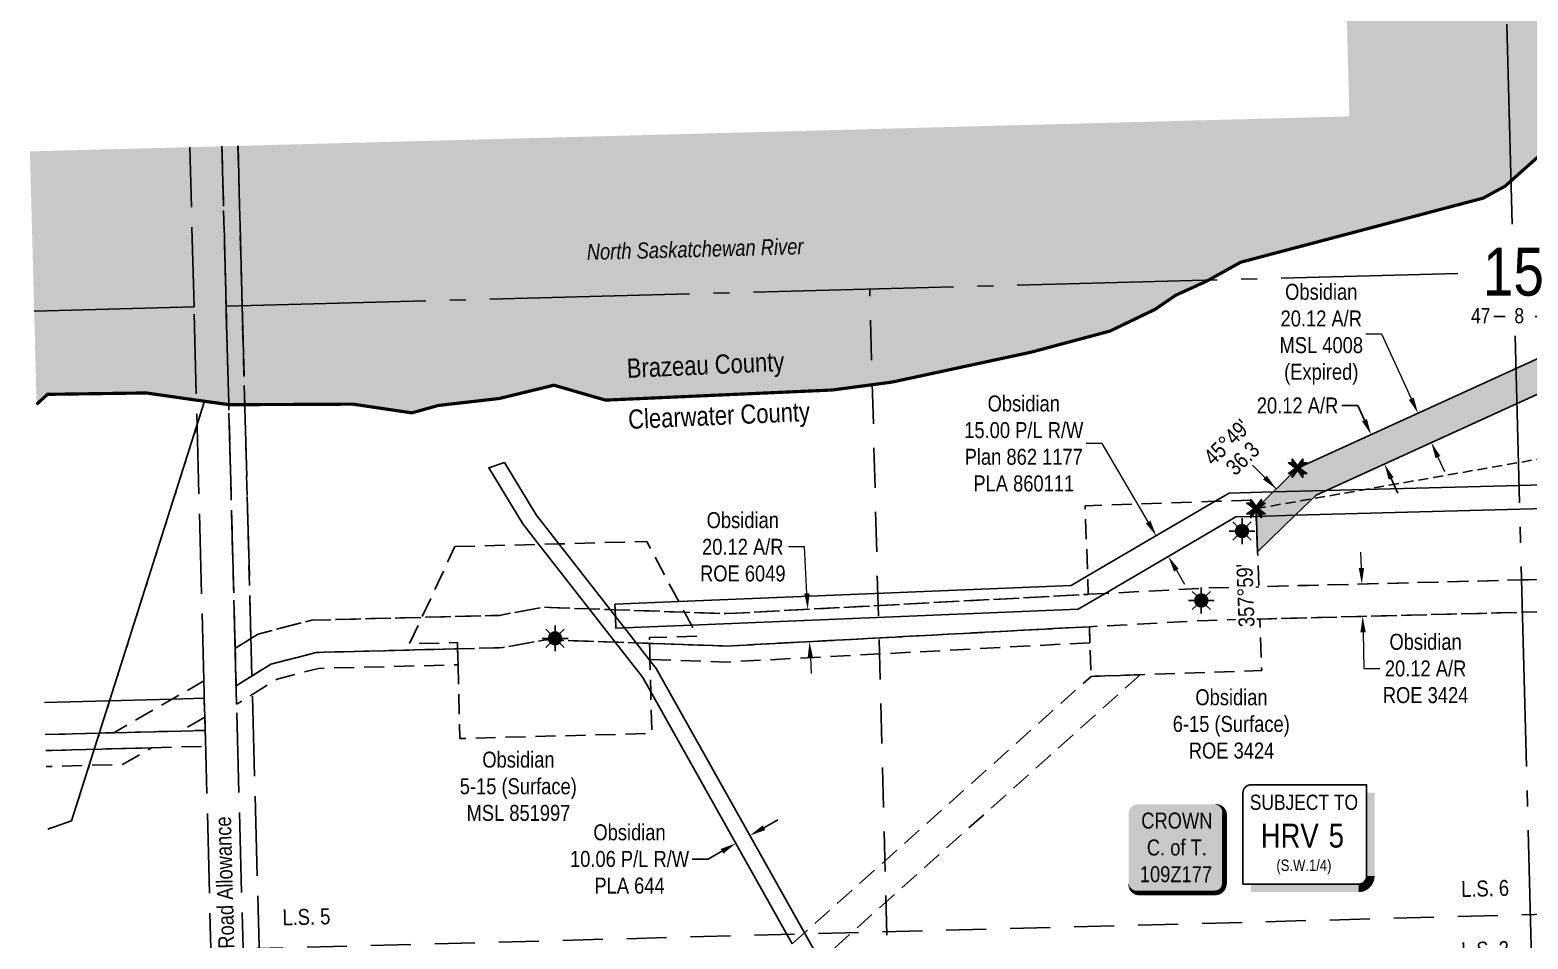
# Model space of a CAD drawing. Extents: x 627317 to 631716, y 5879068 to 5881748.
# Drawn here: x 627317 to 628254, y 5879597 to 5880166 of the extents above; entities that cross this region are included whole.
import ezdxf
from ezdxf.enums import TextEntityAlignment as Align

# ---------------------------------------------------------------- set-up
doc = ezdxf.new("R2010")
doc.units = 0
doc.header["$LTSCALE"] = 5
doc.header["$PDMODE"] = 35
doc.header["$PDSIZE"] = 5
for name, pattern in [('BORDER2', [22.225, 6.35, -3.175, 6.35, -3.175, 0, -3.175]), ('foc-ACCESSROAD', [3.75, 2.5, -1.25]), ('foc-FLOWLINE', [3.75, 2.5, -1.25]), ('foc-LSD', [8, 5, -3]), ('foc-QUARTERLINE', [33, 25, -3, 2, -3]), ('foc-TIELINE', [1.875, 1.25, -0.625]), ('foc-UNSURVEYED', [12.5, 10, -2.5]), ('foc-WHEELTRACKS', [2, 0.4, -1.6])]:
    doc.linetypes.add(name, pattern=pattern)
doc.layers.get('Defpoints').update_dxf_attribs({"color": 9})
for name, color, linetype in [('10', 1, 'Continuous'), ('9', 3, 'Continuous'), ('AS-OWNER', 7, 'Continuous'), ('C-AR', 13, 'foc-ACCESSROAD'), ('C-RW', 13, 'Continuous'), ('C-WS', 13, 'foc-ACCESSROAD'), ('C-WS-S', 8, 'Continuous'), ('CG-NOTES', 7, 'Continuous'), ('CTW', 7, 'Continuous'), ('F-EZE', 190, 'foc-FLOWLINE'), ('F-RW', 190, 'Continuous'), ('L-33', 7, 'Continuous'), ('L-BD', 7, 'Continuous'), ('L-BD1', 253, 'Continuous'), ('L-MON', 1, 'Continuous'), ('L-QSEC', 8, 'foc-QUARTERLINE'), ('L-ROAD-T', 7, 'Continuous'), ('L-SECLBL', 7, 'Continuous'), ('L-SECTION-LSD', 7, 'foc-LSD'), ('L-TIE', 7, 'foc-TIELINE'), ('L-USEC', 7, 'foc-UNSURVEYED'), ('P-PROPOSED', 10, 'Continuous'), ('P-PROPOSED-H', 21, 'Continuous'), ('P-TXT', 4, 'Continuous'), ('T-WATER', 160, 'Continuous'), ('T-WATER-H', 133, 'Continuous'), ('T-WATER-P3', 160, 'foc-WHEELTRACKS'), ('T-WATER-T', 170, 'Continuous')]:
    doc.layers.add(name, color=color, linetype=linetype)
doc.layers.add('AS-COUNTY', color=7, linetype='BORDER2', lineweight=60, true_color=0xcc33ff)
for name, color, linetype, lineweight in [('C-AR-T', 13, 'Continuous', 9), ('C-RW-T', 13, 'Continuous', 9), ('C-WS-T', 13, 'Continuous', 9)]:
    doc.layers.add(name, color=color, linetype=linetype, lineweight=lineweight)
doc.styles.add('100L', font='ARIALN.TTF', dxfattribs={"height": 11})
doc.styles.add('240', font='ARIALN.TTF', dxfattribs={"height": 30})
doc.styles.add('80', font='ARIALN.TTF', dxfattribs={"height": 10})
doc.styles.add('80CG', font='ARIALN.TTF', dxfattribs={"height": 10})
doc.styles.add('80L', font='ARIALN.TTF', dxfattribs={"height": 10})
doc.styles.add('foc-LtypeFont', font='ARIALN.TTF', dxfattribs={"height": 7.35})
doc.styles.add('HRV', font='ARIALN.TTF', dxfattribs={"height": 3})
doc.styles.add('SIMPLEX', font='ARIALN.TTF')
doc.linetypes.add('foc-TOPO-flowdirection-NOLINE', pattern='A,0,[">",foc-LtypeFont,S=0.3,R=0,X=0,Y=-0.945],-20,[">",foc-LtypeFont,S=0.3,R=0,X=0,Y=-0.945],0', length=20)
doc.dimstyles.new('Compass 5 000', dxfattribs={"dimscale": 5, "dimtxt": 9, "dimasz": 2, "dimexe": 0.2, "dimexo": 0.0625, "dimgap": 0.5, "dimtad": 0, "dimtih": 1, "dimtoh": 1, "dimzin": 0, "dimdsep": 46, "dimtxsty": '80CG', "dimcen": 0.1, "dimse1": 1, "dimse2": 1, "dimclrd": 256, "dimclrt": 256, "dimaunit": 1, "dimadec": 4, "dimazin": 0, "dimtfac": 0.06, "dimtofl": 0, "dimtmove": 0, "dimatfit": 1, "dimfxl": 0.2, "dimtolj": 1, "dimtzin": 0, "dimlwd": -1, "dimarcsym": 0})

# ---------------------------------------------------------------- blocks, each defined once
blk = doc.blocks.new('L-SECLBL')
at = {"layer": '9', "color": 7}
for p, q in [((-5.08, -27.83), (-12.29, -27.83)), ((20.7, -27.83), (13.5, -27.83))]:
    blk.add_line(p, q, dxfattribs=at)
at = {"layer": '10', "color": 2, "style": 'SIMPLEX'}
blk.add_attdef('SEC', text='', height=30, dxfattribs=at).set_placement((0, 0), align=Align.MIDDLE)
at = {"layer": '10', "color": 5, "style": '80L'}
blk.add_attdef('TWP', text='', height=9.5, dxfattribs=at).set_placement((-14.43, -27.37), align=Align.MIDDLE_RIGHT)
blk.add_attdef('RGE', text='', height=9.5, dxfattribs=at).set_placement((3.62, -27.37), align=Align.MIDDLE_CENTER)
blk.add_attdef('MER', text='', height=9.5, dxfattribs=at).set_placement((23.17, -27.37), align=Align.MIDDLE_LEFT)
blk = doc.blocks.new('GAS')
h = blk.add_hatch(color=255)
h.dxf.hatch_style = 1
edge = h.paths.add_edge_path()
edge.add_arc((0, 0), 0.9, 0, 360)
for p, q in [((-0.81, 0), (-1.62, 0)), ((-0.57, 0.57), (-1.14, 1.14)), ((0, 0.81), (0, 1.62)), ((0.57, 0.57), (1.14, 1.14)), ((1.62, 0), (0.81, 0)), ((-0.57, -0.57), (-1.14, -1.14)), ((0, -0.81), (0, -1.62)), ((1.14, -1.14), (0.57, -0.57))]:
    blk.add_line(p, q)
blk.add_circle((0, 0), 0.8)
blk = doc.blocks.new('*U428')
h = blk.add_hatch(color=255)
edge = h.paths.add_edge_path()
edge.add_line((-24, -28.5), (24, -28.5))
edge.add_arc((24, -22.5), 6, 270, 360)
edge.add_line((30, -22.5), (30, 21))
edge.add_arc((24, 21), 6, 0, 90)
edge.add_line((24, 27), (-24, 27))
edge.add_arc((-24, 21), 6, 90, 180)
edge.add_line((-30, 21), (-30, -22.5))
edge.add_arc((-24, -22.5), 6, 180, 270)
at = {"color": 14, "flags": 128}
blk.add_lwpolyline([(-24, -28.5, 3, 3, 0), (24, -28.5, 3, 3, 0.414214), (30, -22.5, 3, 3, 0), (30, 21, 3, 0, 0.414214), (24, 27, 0, 0, 0), (-24, 27, 0, 0, 0.414214), (-30, 21, 0, 0, 0), (-30, -22.5, 0, 3, 0.414214)], format="xyseb", close=True, dxfattribs=at)
blk.add_lwpolyline([(-26.6, -22.13, 0, 7.5, 0), (0, 0, 0, 0, 0)], format="xyseb", dxfattribs=at)
at = {"color": 14, "style": '80'}
blk.add_attdef('ENTER_TEXT_001', (-26.85, -4.92), '', height=10, dxfattribs=at)
blk = doc.blocks.new('*D438')
at = {"layer": 'C-RW-T', "transparency": 16777216}
for p, q in [((628162.88, 5879975.59), (628152.88, 5879975.59)), ((628181.28, 5879935.24), (628162.88, 5879975.59)), ((628197.93, 5879898.72), (628202.08, 5879889.62))]:
    blk.add_line(p, q, dxfattribs=at)
for points in [[(628182.8, 5879935.93), (628179.76, 5879934.55), (628185.43, 5879926.14)], [(628199.45, 5879899.41), (628196.42, 5879898.03), (628193.78, 5879907.82)]]:
    blk.add_solid(points, dxfattribs=at)
at = {"layer": 'Defpoints', "color": 0, "transparency": 16777216}
for p in [(628181.14, 5879924.18), (628185.43, 5879926.14), (628189.49, 5879905.86)]:
    blk.add_point(p, dxfattribs=at)
at = {"layer": 'C-RW-T', "transparency": 16777216, "insert": (628124.95, 5879975.59), "char_height": 10, "attachment_point": 5, "style": '80CG'}
blk.add_mtext('\\A1;Obsidian\\P20.12 A/R\\PMSL 4008\\P(Expired)', dxfattribs=at)
blk = doc.blocks.new('*D445')
at = {"layer": 'C-RW', "transparency": 16777216}
for p, q in [((627776.34, 5879666.87), (627785.06, 5879671.77)), ((627750.12, 5879652.16), (627741.4, 5879647.27)), ((627741.4, 5879647.27), (627731.4, 5879647.27))]:
    blk.add_line(p, q, dxfattribs=at)
for points in [[(627775.53, 5879668.33), (627777.16, 5879665.42), (627767.62, 5879661.98)], [(627749.3, 5879653.62), (627750.94, 5879650.71), (627758.84, 5879657.06)]]:
    blk.add_solid(points, dxfattribs=at)
at = {"layer": 'Defpoints', "color": 0, "transparency": 16777216}
for p in [(627757.43, 5879680.15), (627748.65, 5879675.23), (627758.84, 5879657.06)]:
    blk.add_point(p, dxfattribs=at)
at = {"layer": 'C-RW', "transparency": 16777216, "insert": (627692.31, 5879647.27), "char_height": 10, "attachment_point": 5, "style": '80CG'}
blk.add_mtext('\\A1;Obsidian\\P10.06 P/L R/W\\PPLA 644', dxfattribs=at)
blk = doc.blocks.new('*D451')
at = {"layer": 'C-RW-T', "transparency": 16777216}
for p, q in [((627987.96, 5879907.19), (627977.96, 5879907.19)), ((628016.67, 5879858.14), (627987.96, 5879907.19)), ((628034.34, 5879827.93), (628039.39, 5879819.3))]:
    blk.add_line(p, q, dxfattribs=at)
for points in [[(628018.1, 5879858.98), (628015.23, 5879857.29), (628021.72, 5879849.51)], [(628035.78, 5879828.78), (628032.9, 5879827.09), (628029.29, 5879836.56)]]:
    blk.add_solid(points, dxfattribs=at)
at = {"layer": 'Defpoints', "color": 0, "transparency": 16777216}
for p in [(628021.72, 5879849.51), (628021.93, 5879849.63), (628029.5, 5879836.69)]:
    blk.add_point(p, dxfattribs=at)
at = {"layer": 'C-RW-T', "transparency": 16777216, "insert": (627938.88, 5879907.19), "char_height": 10, "attachment_point": 5, "style": '80CG'}
blk.add_mtext('\\A1;Obsidian\\P15.00 P/L R/W\\PPlan 862 1177\\PPLA 860111', dxfattribs=at)
blk = doc.blocks.new('*D457')
at = {"layer": 'C-AR-T', "transparency": 16777216}
for p, q in [((628150.05, 5879829.31), (628149.79, 5879839.31)), ((628151.08, 5879789.08), (628151.67, 5879766.45)), ((628151.67, 5879766.45), (628161.67, 5879766.45))]:
    blk.add_line(p, q, dxfattribs=at)
for points in [[(628151.71, 5879829.36), (628148.38, 5879829.27), (628150.3, 5879819.32)], [(628152.75, 5879789.12), (628149.42, 5879789.03), (628150.83, 5879799.07)]]:
    blk.add_solid(points, dxfattribs=at)
at = {"layer": 'Defpoints', "color": 0, "transparency": 16777216}
for p in [(628176.1, 5879819.98), (628150.83, 5879799.07), (628176.62, 5879799.74)]:
    blk.add_point(p, dxfattribs=at)
at = {"layer": 'C-AR-T', "transparency": 16777216, "insert": (628190.19, 5879766.45), "char_height": 10, "attachment_point": 5, "style": '80CG'}
blk.add_mtext('\\A1;Obsidian\\P20.12 A/R\\PROE 3424', dxfattribs=at)
blk = doc.blocks.new('*D470')
at = {"layer": 'C-AR-T', "transparency": 16777216}
for p, q in [((627801.7, 5879842.55), (627791.7, 5879842.55)), ((627803.25, 5879813.49), (627801.7, 5879842.55)), ((627805.39, 5879773.29), (627805.92, 5879763.31))]:
    blk.add_line(p, q, dxfattribs=at)
for points in [[(627804.91, 5879813.58), (627801.58, 5879813.4), (627803.78, 5879803.5)], [(627807.05, 5879773.38), (627803.72, 5879773.21), (627804.86, 5879783.28)]]:
    blk.add_solid(points, dxfattribs=at)
at = {"layer": 'Defpoints', "color": 0, "transparency": 16777216}
for p in [(627803.64, 5879803.5), (627803.78, 5879803.5), (627804.72, 5879783.27)]:
    blk.add_point(p, dxfattribs=at)
at = {"layer": 'C-AR-T', "transparency": 16777216, "insert": (627763.15, 5879842.55), "char_height": 10, "attachment_point": 5, "style": '80CG'}
blk.add_mtext('\\A1;Obsidian\\P20.12 A/R\\PROE 6049', dxfattribs=at)
blk = doc.blocks.new('HRV')
blk.add_lwpolyline([(-35.14, 31.6), (37.21, 31.6), (37.21, -25.54, -0.414214), (32.21, -30.54), (-40.14, -30.54), (-40.14, 26.6, -0.414214)], format="xyb", close=True)
at = {"const_width": 5, "flags": 128}
blk.add_lwpolyline([(-35.14, -33.04), (32.21, -33.04, 0.414214), (39.71, -25.54), (39.71, 26.6)], format="xyb", dxfattribs=at)
at = {"style": '80L'}
blk.add_text('SUBJECT TO', height=9.5, dxfattribs=at).set_placement((-2.01, 13.06), align=Align.BOTTOM_CENTER)
blk.add_attdef('(N.W.1/4 00)', text='', height=7.12, dxfattribs=at).set_placement((-2.01, -24.45), align=Align.BOTTOM_CENTER)
at = {"layer": 'CTW', "color": 3, "style": 'HRV'}
blk.add_text('HRV', height=15, dxfattribs=at).set_placement((-10.88, -0.18), align=Align.MIDDLE_CENTER)
blk.add_attdef('0', text='', height=15, dxfattribs=at).set_placement((18.28, -0.18), align=Align.MIDDLE_CENTER)
blk = doc.blocks.new('TEMP')
h = blk.add_hatch(color=255)
h.dxf.hatch_style = 1
h.paths.add_polyline_path([(0, 0.25), (-0.67, 1.15), (-0.67, 0.67), (-1.15, 0.67), (-0.25, 0), (-1.15, -0.67), (-0.67, -0.67), (-0.67, -1.15), (0, -0.25), (0.67, -1.15), (0.67, -0.67), (1.15, -0.67), (0.25, 0), (1.15, 0.67), (0.67, 0.67), (0.67, 1.15)])
h.paths.add_polyline_path([(0.57, 0.85), (0.57, 0.57), (0.85, 0.57), (0.08, 0), (0.85, -0.57), (0.57, -0.57), (0.57, -0.85), (0, -0.08), (-0.57, -0.85), (-0.57, -0.57), (-0.85, -0.57), (-0.08, 0), (-0.85, 0.57), (-0.57, 0.57), (-0.57, 0.85), (0, 0.08)], flags=16)
h = blk.add_hatch(color=1)
h.dxf.hatch_style = 1
h.paths.add_polyline_path([(0, 0.08), (-0.57, 0.85), (-0.57, 0.57), (-0.85, 0.57), (-0.08, 0), (-0.85, -0.57), (-0.57, -0.57), (-0.57, -0.85), (0, -0.08), (0.57, -0.85), (0.57, -0.57), (0.85, -0.57), (0.08, 0), (0.85, 0.57), (0.57, 0.57), (0.57, 0.85)])
at = {"color": 1}
for p, q in [((-0.08, 0), (0.08, 0)), ((0, 0.08), (0, -0.08))]:
    blk.add_line(p, q, dxfattribs=at)
at = {"color": 255, "flags": 128}
blk.add_lwpolyline([(-0.25, 0), (-1.15, 0.67), (-0.67, 0.67), (-0.67, 1.15), (0, 0.25), (0.67, 1.15), (0.67, 0.67), (1.15, 0.67), (0.25, 0), (1.15, -0.67), (0.67, -0.67), (0.67, -1.15), (0, -0.25), (-0.67, -1.15), (-0.67, -0.67), (-1.15, -0.67)], close=True, dxfattribs=at)
at = {"color": 1, "flags": 128}
blk.add_lwpolyline([(-0.08, 0), (-0.85, 0.57), (-0.57, 0.57), (-0.57, 0.85), (0, 0.08), (0.57, 0.85), (0.57, 0.57), (0.85, 0.57), (0.08, 0), (0.85, -0.57), (0.57, -0.57), (0.57, -0.85), (0, -0.08), (-0.57, -0.85), (-0.57, -0.57), (-0.85, -0.57)], close=True, dxfattribs=at)
blk = doc.blocks.new('*D472')
at = {"layer": 'Defpoints', "color": 0, "transparency": 16777216}
for p in [(628155.51, 5879912.47), (628156.13, 5879912.76), (628163.85, 5879894.17)]:
    blk.add_point(p, dxfattribs=at)
at = {"layer": 'P-TXT', "transparency": 16777216}
for p, q in [((628147.83, 5879930.95), (628137.83, 5879930.95)), ((628151.98, 5879921.86), (628147.83, 5879930.95)), ((628168.62, 5879885.36), (628172.77, 5879876.26))]:
    blk.add_line(p, q, dxfattribs=at)
for points in [[(628153.5, 5879922.55), (628150.46, 5879921.16), (628156.13, 5879912.76)], [(628170.14, 5879886.05), (628167.11, 5879884.67), (628164.47, 5879894.46)]]:
    blk.add_solid(points, dxfattribs=at)
at = {"layer": 'P-TXT', "transparency": 16777216, "insert": (628110.1, 5879930.95), "char_height": 10, "attachment_point": 5, "style": '80CG'}
blk.add_mtext('\\A1;20.12 A/R', dxfattribs=at)

msp = doc.modelspace()

# ---------------------------------------------------------------- hatches: boundary and pattern name
at = {"layer": 'P-PROPOSED-H'}
h = msp.add_hatch(color=256, dxfattribs=at)
h.dxf.hatch_style = 1
h.paths.add_polyline_path([(628108.688, 5879862.311), (628085.091, 5879839.375), (628084.139, 5879866.499), (628110.171, 5879891.801), (628558.133, 5880096.058), (628575.305, 5880116.853), (628724.856, 5880734.649), (628722.367, 5880831.869), (628714.365, 5881140.468), (628733.835, 5881165.556), (628742.474, 5880832.39), (628745.027, 5880732.486), (628589.024, 5880088.037), (628121.689, 5879874.948)])
at = {"layer": 'T-WATER-H'}
h = msp.add_hatch(color=256, dxfattribs=at)
h.dxf.hatch_style = 1
h.paths.add_polyline_path([(627321.48, 5879931.767), (627317.316, 5880089.942), (628142.552, 5880111.846), (628136.027, 5880360.629), (628145.915, 5880371.099), (628154.125, 5880383.961), (628158.23, 5880400.815), (628154.625, 5880418.524), (628143.653, 5880429.35), (628137.487, 5880442.933), (628142.665, 5880457.616), (628142.584, 5880472.92), (628124.836, 5880470.746), (628115.395, 5880459.279), (628107.974, 5880445.96), (628076.751, 5880415.049), (628063.386, 5880413.63), (628062.556, 5880423.629), (628072.312, 5880443.215), (628083.058, 5880452.755), (628088.264, 5880464.4), (628145.262, 5880535.481), (628187.07, 5880575.334), (628230.084, 5880623.599), (628261.725, 5880666.338), (628320.29, 5880820.334), (628330.088, 5880846.097), (628344.745, 5880910.55), (628343.767, 5880930.281), (628342.767, 5880950.521), (628347.093, 5881030.403), (628357.583, 5881082.227), (628369.031, 5881111.026), (628373.548, 5881128.014), (628376.315, 5881185.334), (628385.571, 5881261.606), (628398.374, 5881411.6), (628405.247, 5881446.226), (628405.082, 5881466.533), (628398.89, 5881501.859), (628400.004, 5881521.189), (628419.383, 5881564.213), (628458.005, 5881628.881), (628485.938, 5881663.506), (628533.639, 5881731.574), (628801.304, 5881738.67), (628787.124, 5881732.981), (628745.92, 5881711.61), (628733.642, 5881703.516), (628696.928, 5881673.937), (628673.061, 5881641.147), (628669.799, 5881634.376), (628659.735, 5881613.482), (628653.143, 5881606.563), (628639.283, 5881599.615), (628629.274, 5881589.262), (628620.451, 5881577.039), (628603.997, 5881531.715), (628588.494, 5881465.632), (628579.439, 5881411.525), (628566.879, 5881361.249), (628554.503, 5881252.484), (628542.033, 5881057.527), (628541.563, 5880976.087), (628539.297, 5880956.413), (628544.535, 5880941.097), (628548.255, 5880838.157), (628545.234, 5880779.277), (628545.957, 5880737.365), (628535.883, 5880646.001), (628538.349, 5880605.566), (628537.376, 5880585.463), (628512.416, 5880485.575), (628502.283, 5880454.608), (628498.95, 5880417.043), (628487.883, 5880366.635), (628456.448, 5880295.271), (628385.946, 5880173.647), (628366.347, 5880150.809), (628355.071, 5880141.017), (628313.459, 5880119.277), (628283.49, 5880107.043), (628239.925, 5880068.212), (628226.259, 5880060.735), (628074.579, 5880020.639), (628053.469, 5880008.886), (628033.747, 5879999.887), (628021.07, 5879991.184), (627992.807, 5879977.571), (627943.566, 5879964.371), (627856.36, 5879945.617), (627818.914, 5879940.675), (627677.265, 5879934.365), (627645.009, 5879943.69), (627610.876, 5879935.388), (627572.699, 5879931.02), (627556.214, 5879926.379), (627519.423, 5879931.822), (627441.978, 5879931.501), (627421.777, 5879934.315), (627390.08, 5879938.848), (627328.274, 5879937.977)])

# ---------------------------------------------------------------- linework, layer by layer
at = {"layer": 'AS-COUNTY', "const_width": 1.999, "flags": 128}
msp.add_lwpolyline([(628801.304, 5881738.67), (628787.124, 5881732.981), (628745.92, 5881711.61), (628733.642, 5881703.516), (628696.928, 5881673.937), (628673.061, 5881641.147), (628669.799, 5881634.376), (628659.735, 5881613.482), (628653.143, 5881606.563), (628639.283, 5881599.615), (628629.274, 5881589.262), (628620.451, 5881577.039), (628603.997, 5881531.715), (628588.494, 5881465.632), (628579.439, 5881411.525), (628566.879, 5881361.249), (628554.503, 5881252.484), (628542.033, 5881057.527), (628541.563, 5880976.087), (628539.297, 5880956.413), (628544.535, 5880941.097), (628548.255, 5880838.157), (628545.234, 5880779.277), (628545.957, 5880737.365), (628535.883, 5880646.001), (628538.349, 5880605.566), (628537.376, 5880585.463), (628512.416, 5880485.575), (628502.283, 5880454.608), (628498.95, 5880417.043), (628487.883, 5880366.635), (628456.448, 5880295.271), (628385.946, 5880173.647), (628366.347, 5880150.809), (628355.071, 5880141.017), (628313.459, 5880119.277), (628283.49, 5880107.043), (628239.925, 5880068.212), (628226.259, 5880060.735), (628074.579, 5880020.639), (628053.469, 5880008.886), (628033.747, 5879999.887), (628021.07, 5879991.184), (627992.807, 5879977.571), (627943.566, 5879964.371), (627856.36, 5879945.617), (627818.914, 5879940.675), (627677.265, 5879934.365), (627645.009, 5879943.69), (627610.876, 5879935.388), (627572.699, 5879931.02), (627556.214, 5879926.379), (627519.423, 5879931.822), (627441.978, 5879931.501), (627421.777, 5879934.315), (627390.08, 5879938.848), (627328.274, 5879937.977), (627321.48, 5879931.767)], dxfattribs=at)
at = {"layer": 'C-AR', "flags": 128}
msp.add_lwpolyline([(627809.45, 5879078.13), (627808.113, 5879083.42), (627807.458, 5879086.672), (627804.478, 5879101.471), (627789.143, 5879177.607), (627783.097, 5879207.622), (627779.201, 5879226.974), (627765.922, 5879264.778), (627764.795, 5879300.757), (627773.492, 5879319.398), (627789.226, 5879336.255), (627864.49, 5879391.962), (627867.061, 5879393.864), (627877.753, 5879401.778), (627880.343, 5879403.695), (627881.736, 5879404.726), (627882.961, 5879405.633), (627892.1, 5879412.397), (628010.073, 5879423.796), (628162.991, 5879428.357), (628214.373, 5879436.604), (628223.222, 5879440.302), (628259.8, 5879455.59), (628279.729, 5879463.92), (628454.881, 5879553.495), (628456.003, 5879554.234), (628774.213, 5879764.052), (628817.68, 5879795.855), (628846.607, 5879817.02), (628817.339, 5879816.264), (628250.723, 5879801.649), (628086.565, 5879797.414), (628054.394, 5879796.585), (627979.923, 5879792.613), (627753.087, 5879780.521), (627704.794, 5879782.204), (627696.469, 5879782.494), (627683.337, 5879782.952), (627639.745, 5879784.472), (627613.053, 5879779.522), (627584.77, 5879778.792), (627496.407, 5879776.516), (627468.018, 5879769.178), (627446.267, 5879755.703), (627445.65, 5879779.144), (627455.499, 5879785.247), (627459.969, 5879788.016), (627493.575, 5879796.701), (627562.406, 5879798.475), (627610.932, 5879799.726), (627638.234, 5879804.79), (627667.056, 5879803.785), (627680.188, 5879803.327), (627683.323, 5879803.217), (627726.687, 5879801.705), (627752.899, 5879800.791), (627979.212, 5879812.856), (627989.737, 5879813.416), (628053.593, 5879816.822), (628085.854, 5879817.654), (628250.192, 5879821.894), (628816.619, 5879836.503), (628868.739, 5879837.85), (628884.327, 5879838.238), (628897.306, 5879838.561), (628923.023, 5879839.201), (629055.307, 5879842.496), (629066.398, 5879842.773), (629072.829, 5879842.932), (629075.35, 5879842.995), (629080.562, 5879843.125), (629085.463, 5879843.247), (629109.176, 5879843.838), (629128.434, 5879844.007), (629142.888, 5879844.134), (629155.295, 5879844.243)], dxfattribs=at)
at = {"layer": 'C-RW'}
for points in [[(627794.085, 5879594.233), (627705.596, 5879751.97), (627700.628, 5879760.827), (627683.337, 5879782.952), (627667.056, 5879803.785), (627635.544, 5879844.105), (627625.558, 5879856.883), (627604.261, 5879892.083), (627614.109, 5879895.252), (627633.859, 5879862.607), (627648.058, 5879844.438), (627680.188, 5879803.327), (627683.492, 5879799.099), (627689.126, 5879791.89), (627696.469, 5879782.494), (627705.078, 5879771.478), (627709.031, 5879766.421), (627801.768, 5879601.11), (627811.603, 5879583.578)], [(628314.588, 5879867.798), (628249.033, 5879866.053), (628108.688, 5879862.311), (628084.309, 5879861.661), (628071.598, 5879861.323), (627989.738, 5879813.418), (627972.854, 5879803.535), (627731.008, 5879793.608), (627689.126, 5879791.89), (627683.797, 5879791.672), (627683.492, 5879799.099), (627683.323, 5879803.217), (627683.182, 5879806.655), (627723.171, 5879808.295), (627968.503, 5879818.364), (627978.807, 5879824.394), (628058.536, 5879871.053), (628067.348, 5879876.211), (628094.858, 5879876.944), (628128.003, 5879877.826), (628248.64, 5879881.044), (628314.189, 5879882.788)]]:
    msp.add_lwpolyline(points, dxfattribs=at)
at = {"layer": 'C-WS', "flags": 128}
for points in [[(628250.192, 5879821.894), (628816.619, 5879836.505), (628815.352, 5879872.238), (628814.751, 5879889.208), (628921.439, 5879892.678), (628922.726, 5879849.203), (628923.023, 5879839.201), (629055.307, 5879842.496), (629066.398, 5879842.773), (629072.829, 5879842.932), (629075.35, 5879842.995), (629075.685, 5879831.919), (629075.963, 5879822.751), (629071.651, 5879822.644), (629063.933, 5879822.452), (629055.836, 5879822.25), (629056.057, 5879813.784), (629056.293, 5879804.788), (629057.043, 5879776.082), (629057.318, 5879765.522), (629057.766, 5879748.389), (629058.03, 5879738.312), (629059.7, 5879674.383), (629022.147, 5879673.402), (629012.267, 5879673.144), (628984.55, 5879672.419), (628969.304, 5879672.021), (628911.834, 5879670.52), (628910.281, 5879729.908), (628909.837, 5879746.929), (628909.416, 5879763.02), (628908.949, 5879780.928), (628908.827, 5879785.558), (628895.941, 5879785.214), (628835.218, 5879783.592), (628817.893, 5879783.13), (628817.68, 5879795.855), (628817.339, 5879816.265), (628250.723, 5879801.649), (628086.565, 5879797.415), (628087.693, 5879765.268), (628011.664, 5879762.599), (628007.891, 5879762.466), (627981.015, 5879761.523), (627980.274, 5879782.614), (627979.923, 5879792.614), (627753.087, 5879780.521), (627704.794, 5879782.204), (627696.469, 5879782.494), (627683.337, 5879782.952), (627639.745, 5879784.472), (627613.053, 5879779.522), (627584.77, 5879778.792), (627496.407, 5879776.516), (627468.018, 5879769.178), (627446.267, 5879755.703), (627445.65, 5879779.144), (627455.499, 5879785.247), (627459.969, 5879788.016), (627493.575, 5879796.701), (627562.406, 5879798.474), (627610.932, 5879799.726), (627638.234, 5879804.79), (627667.056, 5879803.785), (627680.188, 5879803.327), (627683.323, 5879803.217), (627726.687, 5879801.705), (627752.899, 5879800.791), (627979.212, 5879812.857), (627978.807, 5879824.394), (627977.269, 5879868.202), (628058.536, 5879871.053), (628083.948, 5879871.946), (628084.139, 5879866.524), (628084.309, 5879861.661), (628085.091, 5879839.375), (628085.854, 5879817.655), (628250.192, 5879821.894)], [(627583.075, 5879842.713), (627635.544, 5879844.105), (627648.058, 5879844.438), (627703.105, 5879845.9), (627723.171, 5879808.295), (627726.687, 5879801.705), (627731.008, 5879793.608), (627734.704, 5879786.682), (627704.696, 5879785.886), (627704.794, 5879782.204), (627705.06, 5879772.183), (627705.078, 5879771.478), (627705.596, 5879751.97), (627706.289, 5879725.87), (627586.26, 5879722.685), (627585.035, 5879768.791), (627584.77, 5879778.792), (627584.666, 5879782.7), (627554.664, 5879781.904), (627562.406, 5879798.474), (627583.075, 5879842.713)], [(628476.547, 5879531.535), (628477.165, 5879497.128), (628508.911, 5879497.699), (628539.684, 5879532.43), (628645.99, 5879607.81), (628864.287, 5879732.503), (628869.558, 5879735.514), (628886.106, 5879744.966), (628888.144, 5879746.13), (628893.137, 5879737.389), (628885.577, 5879733.072), (628880.766, 5879730.323), (628874.551, 5879726.773), (628856.103, 5879716.235), (628651.41, 5879599.314), (628546.451, 5879524.888), (628515.2, 5879489.617), (628515.599, 5879467.455), (628516.972, 5879391.081), (628410.245, 5879389.163), (628409.756, 5879416.359), (628409.721, 5879418.359), (628407.302, 5879416.98), (628375.104, 5879398.616), (628318.881, 5879398.172), (628303.189, 5879398.048), (628261.318, 5879397.712), (628121.917, 5879396.614), (628050.567, 5879396.05), (628048.292, 5879395.843), (628011.938, 5879392.084), (627917.724, 5879382.396), (627917.179, 5879382.497), (627893.118, 5879387.954), (627872.028, 5879392.738), (627869.291, 5879393.36), (627867.061, 5879393.864), (627864.095, 5879394.535), (627850.033, 5879393.713), (627824.12, 5879392.204), (627822.086, 5879392.161), (627799.222, 5879391.795), (627712.103, 5879390.402), (627712.397, 5879366.078), (627605.66, 5879364.79), (627605.183, 5879404.395), (627604.373, 5879471.527), (627657.691, 5879472.17), (627794.085, 5879594.233), (627801.768, 5879601.11), (627981.015, 5879761.523), (628007.891, 5879762.466), (628011.664, 5879762.599), (627811.603, 5879583.578), (627803.919, 5879576.703), (627687.502, 5879472.529), (627711.108, 5879472.814), (627711.918, 5879405.771), (627711.982, 5879400.467), (627799.01, 5879401.861), (627809.074, 5879402.022), (627821.712, 5879402.224), (627864.728, 5879404.739), (627872.759, 5879402.913), (627877.753, 5879401.778), (627903.339, 5879395.962), (627911.629, 5879394.077), (627918.34, 5879392.552), (628011.631, 5879402.161), (628031.152, 5879404.172), (628050.009, 5879406.114), (628110.583, 5879406.592), (628121.607, 5879406.819), (628261.054, 5879407.781), (628291.069, 5879408.018), (628306.761, 5879408.142), (628372.399, 5879408.66), (628409.514, 5879429.83), (628409.477, 5879431.898), (628408.329, 5879495.786), (628408.709, 5879495.896), (628457.036, 5879496.765), (628456.612, 5879520.394), (628456.412, 5879531.529), (628456.003, 5879554.234), (628774.213, 5879764.052), (628817.68, 5879795.855), (628817.893, 5879783.13), (628835.218, 5879783.592), (628818.213, 5879771.15), (628785.774, 5879747.415), (628476.334, 5879543.38), (628476.547, 5879531.535)]]:
    msp.add_lwpolyline(points, close=True, dxfattribs=at)
at = {"layer": 'F-EZE', "flags": 128}
for points in [[(627447.387, 5880093.394), (627450.019, 5879993.429), (627451.648, 5879931.542), (627455.499, 5879785.247), (627445.65, 5879779.144), (627441.639, 5879931.521), (627440.016, 5879993.164), (627437.385, 5880093.129)], [(627326.919, 5879725.149), (627369.683, 5879726.274), (627411.657, 5879727.379), (627426.886, 5879727.781), (627427.149, 5879717.779), (627393.426, 5879716.89), (627327.183, 5879715.145)], [(627327.183, 5879715.145), (627393.426, 5879716.89), (627375.223, 5879706.412), (627327.446, 5879705.155)]]:
    msp.add_lwpolyline(points, dxfattribs=at)
for points in [[(627980.274, 5879782.614), (627753.179, 5879770.505), (627705.06, 5879772.183), (627704.794, 5879782.204), (627753.087, 5879780.521), (627979.923, 5879792.614), (627980.274, 5879782.614)], [(627584.77, 5879778.792), (627585.035, 5879768.791), (627497.806, 5879766.544), (627471.994, 5879759.87), (627446.573, 5879744.122), (627446.267, 5879755.703), (627468.018, 5879769.178), (627496.407, 5879776.516), (627584.77, 5879778.792)], [(627426.668, 5879736.026), (627411.657, 5879727.379), (627369.683, 5879726.274), (627406.325, 5879747.378), (627426.07, 5879758.75), (627426.356, 5879747.905), (627426.668, 5879736.026)]]:
    msp.add_lwpolyline(points, close=True, dxfattribs=at)
at = {"layer": 'F-RW'}
msp.add_lwpolyline([(627326.389, 5879745.273), (627406.325, 5879747.378), (627426.356, 5879747.905), (627426.668, 5879736.026), (627426.886, 5879727.781), (627411.657, 5879727.379), (627369.683, 5879726.274), (627326.919, 5879725.149)], dxfattribs=at)
at = {"layer": 'L-QSEC', "flags": 128}
for points in [[(628244.348, 5880044.513), (628224.047, 5880818.652)], [(627440.016, 5879993.157), (628210.384, 5880013.609)], [(627319.947, 5879989.97), (627419.913, 5879992.623)], [(628266.221, 5879210.412), (628246.182, 5879974.56)]]:
    msp.add_lwpolyline(points, dxfattribs=at)
at = {"layer": 'L-SECTION-LSD', "flags": 128}
for points in [[(627863.707, 5879199.721), (627842.577, 5880003.844)], [(627450.602, 5879591.092), (629060.76, 5879633.847)]]:
    msp.add_lwpolyline(points, dxfattribs=at)
at = {"layer": 'L-TIE', "flags": 128}
msp.add_lwpolyline([(628084.139, 5879866.499), (629050.253, 5880035.905)], dxfattribs=at)
at = {"layer": 'L-USEC', "flags": 128}
for points in [[(627419.913, 5879992.623), (627419.913, 5879992.63), (627417.281, 5880092.595)], [(627440.016, 5879993.159), (627437.384, 5880093.129)], [(627450.073, 5879993.424), (627447.441, 5880093.396)], [(627441.082, 5879188.496), (627419.913, 5879992.623)], [(627461.186, 5879189.03), (627440.016, 5879993.157)], [(627470.977, 5879199.354), (627450.073, 5879993.424)]]:
    msp.add_lwpolyline(points, dxfattribs=at)
at = {"layer": 'P-PROPOSED', "flags": 128}
msp.add_lwpolyline([(628108.688, 5879862.311), (628085.091, 5879839.375), (628084.139, 5879866.499), (628110.171, 5879891.801), (628558.133, 5880096.058), (628575.305, 5880116.853), (628724.856, 5880734.649), (628722.367, 5880831.869), (628714.365, 5881140.468), (628733.835, 5881165.556), (628742.474, 5880832.39), (628745.027, 5880732.486), (628589.024, 5880088.037), (628121.689, 5879874.948), (628108.688, 5879862.311)], close=True, dxfattribs=at)
at = {"layer": 'T-WATER'}
msp.add_lwpolyline([(628283.49, 5880107.043), (628239.925, 5880068.212), (628226.259, 5880060.735), (628074.579, 5880020.639), (628053.469, 5880008.886), (628033.747, 5879999.887), (628021.07, 5879991.184), (627992.807, 5879977.571), (627943.566, 5879964.371), (627856.36, 5879945.617), (627818.914, 5879940.675), (627677.265, 5879934.365), (627645.009, 5879943.69), (627610.876, 5879935.388), (627572.699, 5879931.02), (627556.214, 5879926.379), (627519.423, 5879931.822), (627441.978, 5879931.501), (627421.777, 5879934.315), (627390.08, 5879938.848), (627328.274, 5879937.977), (627321.48, 5879931.767)], dxfattribs=at)
at = {"layer": 'T-WATER-P3', "flags": 128}
msp.add_lwpolyline([(627328.475, 5879666.068), (627343.349, 5879671.089), (627426.539, 5879933.652)], dxfattribs=at)
at = {"layer": 'T-WATER-P3', "linetype": 'foc-TOPO-flowdirection-NOLINE', "flags": 128}
msp.add_lwpolyline([(627328.475, 5879666.068), (627343.349, 5879671.089), (627426.539, 5879933.652)], dxfattribs=at)

# ---------------------------------------------------------------- block references
at = {"layer": 'AS-OWNER'}
ref = msp.add_blockref('*U428', (628034.401, 5879654.59), dxfattribs=dict(at, xscale=0.999674, yscale=0.999674, zscale=0.999674))
ref.add_attrib('ENTER_TEXT_001', 'CROWN', (628012.349, 5879666.359), dxfattribs={"layer": '0', "color": 14, "height": 9.9967, "style": '80'})
ref.add_attrib('ENTER_TEXT_002', 'C. of T.', (628015.843, 5879649.52), dxfattribs={"layer": '0', "color": 14, "height": 9.9967, "style": '80'})
ref.add_attrib('ENTER_TEXT_003', '109Z177', (628011.455, 5879632.818), dxfattribs={"layer": '0', "color": 14, "height": 9.9967, "style": '80'})
at = {"layer": 'C-WS-S', "xscale": 4.998369999999989, "yscale": 4.998369999999989, "zscale": 4.998369999999989}
for p in [(628075.391, 5879852.443), (628049.924, 5879809.022), (627645.744, 5879785.348)]:
    msp.add_blockref('GAS', p, dxfattribs=at)
at = {"layer": 'CG-NOTES', "xscale": 0.999674, "yscale": 0.999674, "zscale": 0.999674}
msp.add_blockref('HRV', (628116.107, 5879662.147), dxfattribs=at).add_auto_attribs({'(N.W.1/4 00)': '(S.W.1/4)', '0': '5'})
at = {"layer": 'L-MON', "color": 1, "xscale": 4.998369999999996, "yscale": 4.998369999999996, "zscale": 4.998369999999996}
for p in [(628110.171, 5879891.801), (628084.139, 5879866.499)]:
    msp.add_blockref('TEMP', p, dxfattribs=at)
at = {"layer": 'L-SECLBL', "xscale": 0.999674, "yscale": 0.999674, "zscale": 0.999674}
msp.add_blockref('L-SECLBL', (628245.134, 5880014.531), dxfattribs=at).add_auto_attribs({'SEC': '15', 'TWP': '47', 'RGE': '8', 'MER': '5'})

# ---------------------------------------------------------------- texts
at = {"layer": 'C-WS-T', "char_height": 9.99674, "attachment_point": 1, "style": '80L'}
for s, insert in [('\\pi14.39046;Obsidian\\P\\pi0.25456;6-15 (Surface)\\P\\pi10.28539;ROE 3424', (628031.812, 5879753.487)), ('\\pi14.39046;Obsidian\\P\\pi0.27842;5-15 (Surface)\\P\\pi4.5267;MSL 851997', (627585.864, 5879714.48))]:
    msp.add_mtext_dynamic_manual_height_columns(s, width=72.6002, gutter_width=49.984, heights=[0], dxfattribs=dict(at, insert=insert))
at = {"layer": 'L-33', "color": 200, "linetype": 'Continuous', "true_color": 0xcc33ff, "char_height": 11.99609, "attachment_point": 5, "rotation": 2.550945, "style": '240'}
for s, width, insert in [('Brazeau County', 98.54353, (627739.915, 5879954.613)), ('Clearwater County', 113.78821, (627748.382, 5879923.028))]:
    msp.add_mtext_dynamic_manual_height_columns(s, width=width, gutter_width=44.985, heights=[0], dxfattribs=dict(at, insert=insert))
at = {"layer": 'L-BD1', "style": '80L'}
for s, p in [("45°49'", (628065.801, 5879908.146)), ('36.3', (628075.73, 5879897.931))]:
    msp.add_text(s, height=9.9967, rotation=44.1869, dxfattribs=at).set_placement(p, align=Align.MIDDLE)
at = {"layer": 'L-ROAD-T', "style": '80L'}
msp.add_text('Theoretic Government Road Allowance', height=9.99674, rotation=91.508022, dxfattribs=at).set_placement((627440.641, 5879574.032), align=Align.MIDDLE_CENTER)
at = {"layer": 'T-WATER-T', "insert": (627665.093, 5880032.023), "char_height": 9.99674, "attachment_point": 1, "rotation": 1.520464, "style": '80L'}
msp.add_mtext_dynamic_manual_height_columns('\\pi0.32616;{\\fArial Narrow|b0|i1|c0|p34;North Saskatchewan River}', width=136.66526, gutter_width=49.984, heights=[0], dxfattribs=at)

# ---------------------------------------------------------------- dimensions: what is measured, and where the dimension line sits
at = {"layer": 'C-AR-T'}
for base, p1, p2, angle, text, picture, middle in [((627803.779, 5879803.504), (627804.719, 5879783.273), (627803.641, 5879803.496), 93.05159, 'Obsidian\\P20.12 A/R\\PROE 6049', '*D470', (627763.15, 5879842.552)), ((628150.827, 5879799.072), (628176.101, 5879819.982), (628176.623, 5879799.738), 271.477562, 'Obsidian\\P20.12 A/R\\PROE 3424', '*D457', (628190.192, 5879766.452))]:
    dim = msp.add_linear_dim(base=base, p1=p1, p2=p2, angle=angle, text=text, dimstyle='Compass 5 000', dxfattribs=at)
    dim.commit()
    dim.dimension.update_dxf_attribs({"geometry": picture, "text_midpoint": middle, "dimtype": 161})
at = {"layer": 'C-RW'}
dim = msp.add_linear_dim(base=(627758.841, 5879657.057), p1=(627757.426, 5879680.152), p2=(627748.648, 5879675.228), angle=209.291902, text='Obsidian\\P10.06 P/L R/W\\PPLA 644', dimstyle='Compass 5 000', dxfattribs=at)
dim.commit()
dim.dimension.update_dxf_attribs({"geometry": '*D445', "text_midpoint": (627692.313, 5879647.272), "dimtype": 161})
at = {"layer": 'C-RW-T'}
for base, p1, p2, angle, text, picture, middle in [((628185.43, 5879926.139), (628189.491, 5879905.863), (628181.138, 5879924.182), 114.511433, 'Obsidian\\P20.12 A/R\\PMSL 4008\\P(Expired)', '*D438', (628124.953, 5879975.595)), ((628021.717, 5879849.506), (628029.502, 5879836.688), (628021.929, 5879849.63), 120.337368, 'Obsidian\\P15.00 P/L R/W\\PPlan 862 1177\\PPLA 860111', '*D451', (627938.876, 5879907.185))]:
    dim = msp.add_linear_dim(base=base, p1=p1, p2=p2, angle=angle, text=text, dimstyle='Compass 5 000', dxfattribs=at)
    dim.commit()
    dim.dimension.update_dxf_attribs({"geometry": picture, "text_midpoint": middle, "dimtype": 161})
at = {"layer": 'P-TXT', "color": 1}
dim = msp.add_linear_dim(base=(628156.128, 5879912.757), p1=(628163.853, 5879894.173), p2=(628155.509, 5879912.474), angle=114.511455, text='20.12 A/R', dimstyle='Compass 5 000', dxfattribs=at)
dim.commit()
dim.dimension.update_dxf_attribs({"geometry": '*D472', "text_midpoint": (628110.096, 5879930.954), "dimtype": 161})

# ---------------------------------------------------------------- leaders
at = {"layer": 'L-BD1', "path_type": 1}
msp.add_leader([(628096.798, 5879878.803), (628082.003, 5879893.63)], dimstyle='Compass 5 000', override={"dimgap": 0.5, "dimtad": 0}, dxfattribs=at)

# ---------------------------------------------------------------- next in the draw order: texts
at = {"layer": 'L-BD', "insert": (628072.569, 5879812.007), "char_height": 9.9967, "width": 40.54289, "attachment_point": 2, "rotation": 92.01, "style": '80L', "bg_fill": 3, "box_fill_scale": 1.15, "bg_fill_color": 256, "bg_fill_true_color": 256, "bg_fill_transparency": 0}
msp.add_mtext("357°59'", dxfattribs=at)
at = {"layer": 'L-SECTION-LSD', "attachment_point": 1, "rotation": 1.521019, "style": '100L', "bg_fill": 3, "box_fill_scale": 1.5, "bg_fill_color": 256, "bg_fill_transparency": 0}
for s, width, insert, char_height in [('L.S. 6', 30.47319, (628212.309, 5879633.486), 9.9967), ('\\pi1.758;L.S. 5', 30.39123, (627473.359, 5879615.669), 9.99674), ('L.S. 3', 30.36601, (628212.309, 5879595.214), 9.9967)]:
    msp.add_mtext_dynamic_manual_height_columns(s, width=width, gutter_width=54.982, heights=[0], dxfattribs=dict(at, insert=insert, char_height=char_height))

doc.saveas('drawing.dxf')
